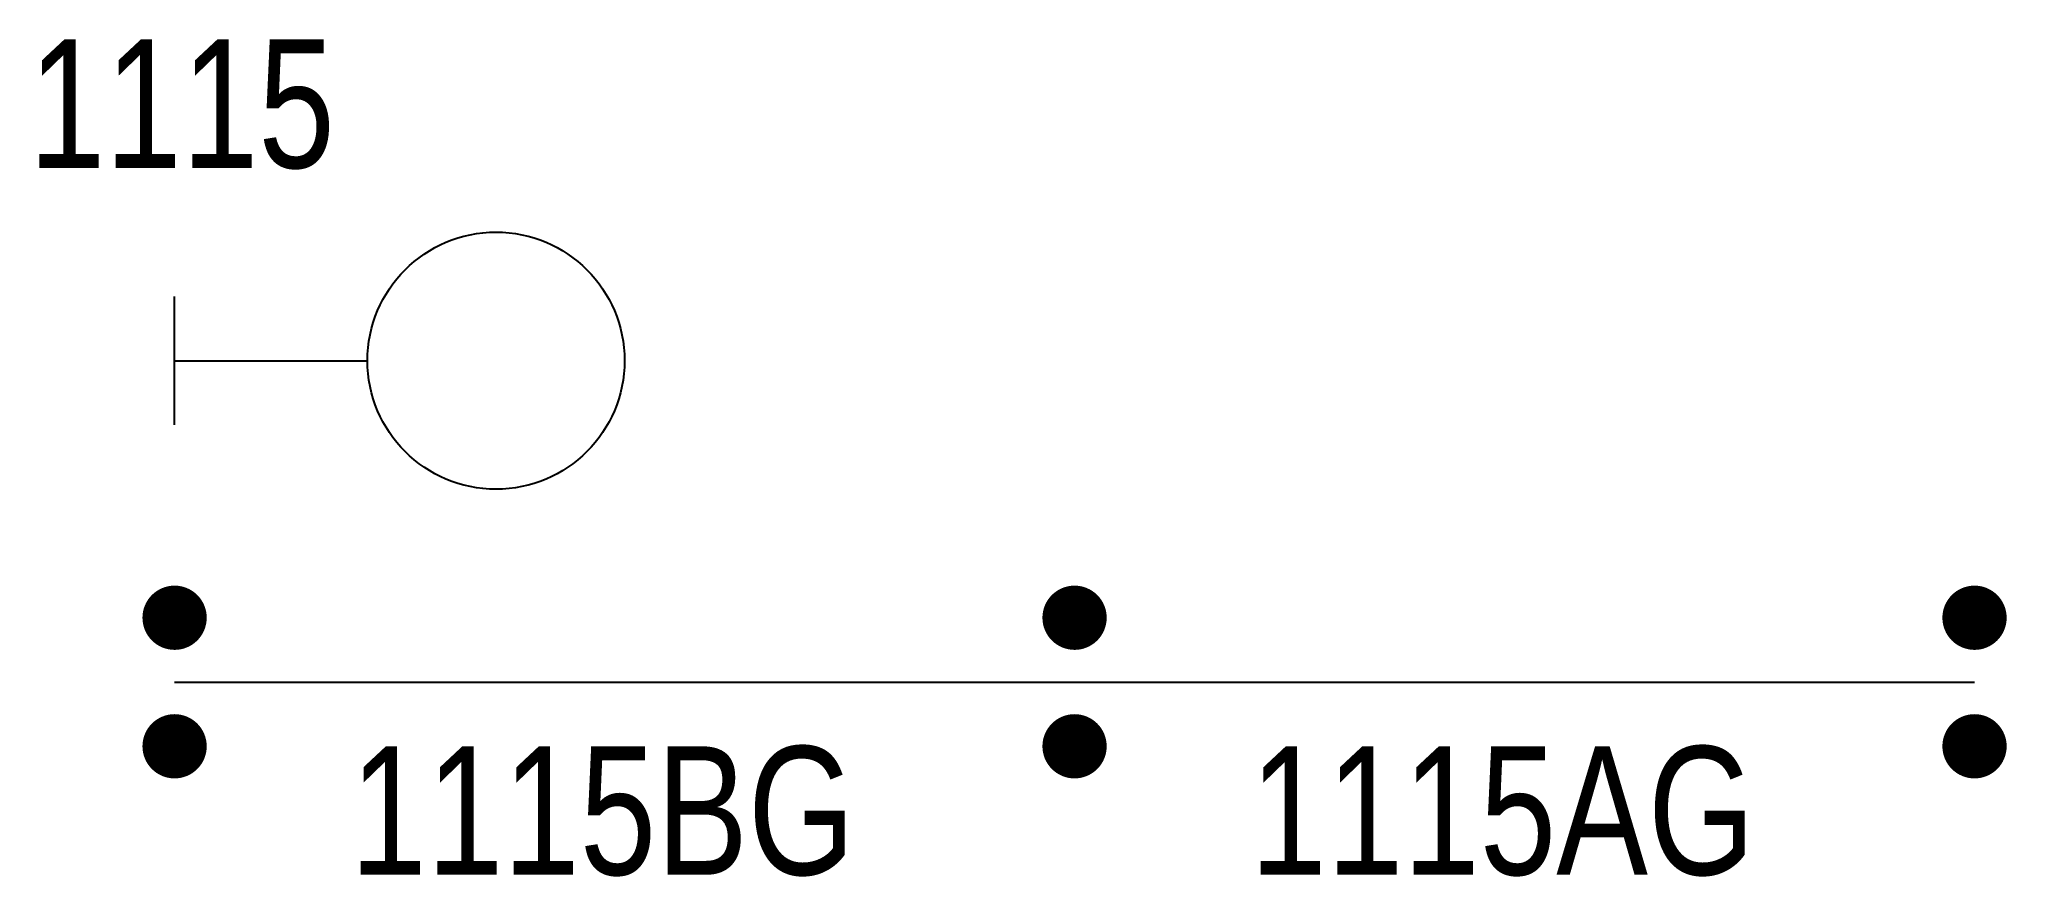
# Model space of a CAD drawing. Extents: x 19.8 to 50.4, y -6.5 to 6.5.
import ezdxf

# ---------------------------------------------------------------- set-up
doc = ezdxf.new("R2010")
doc.units = 0
doc.layers.get('0').update_dxf_attribs({"linetype": 'CONTINUOUS'})

# ---------------------------------------------------------------- blocks, each defined once
blk = doc.blocks.new('FX')
for p, q in [((0, -1), (0, 1)), ((0, 0), (3, 0))]:
    blk.add_line(p, q)
blk.add_circle((5, 0), 2)

msp = doc.modelspace()

# ---------------------------------------------------------------- linework, layer by layer
at = {"linetype": 'Continuous'}
for p, q in [((21.914, -3.474), (35.914, -3.474)), ((35.914, -3.474), (49.914, -3.474))]:
    msp.add_line(p, q, dxfattribs=at)
at = {"const_width": 0.5}
for points in [[(22.164, -2.474, -1), (21.664, -2.474, -1)], [(50.164, -2.474, -1), (49.664, -2.474, -1)], [(22.164, -4.474, -1), (21.664, -4.474, -1)], [(50.164, -4.474, -1), (49.664, -4.474, -1)]]:
    msp.add_lwpolyline(points, format="xyb", close=True, dxfattribs=at)
at = {"color": 1, "const_width": 0.5}
for points in [[(36.164, -2.474, -1), (35.664, -2.474, -1)], [(36.164, -4.474, -1), (35.664, -4.474, -1)]]:
    msp.add_lwpolyline(points, format="xyb", close=True, dxfattribs=at)

# ---------------------------------------------------------------- block references
at = {"linetype": 'Continuous'}
msp.add_blockref('FX', (21.914, 1.526), dxfattribs=at)

# ---------------------------------------------------------------- texts
at = {"color": 7, "linetype": 'Continuous', "width": 0.8}
for s, p in [('1115', (19.647, 4.526)), ('1115BG', (24.647, -6.474))]:
    msp.add_text(s, height=2, dxfattribs=at).set_placement(p)
at = {"color": 1, "linetype": 'Continuous', "width": 0.8}
msp.add_text('1115AG', height=2, dxfattribs=at).set_placement((38.647, -6.474))

doc.saveas('drawing.dxf')
